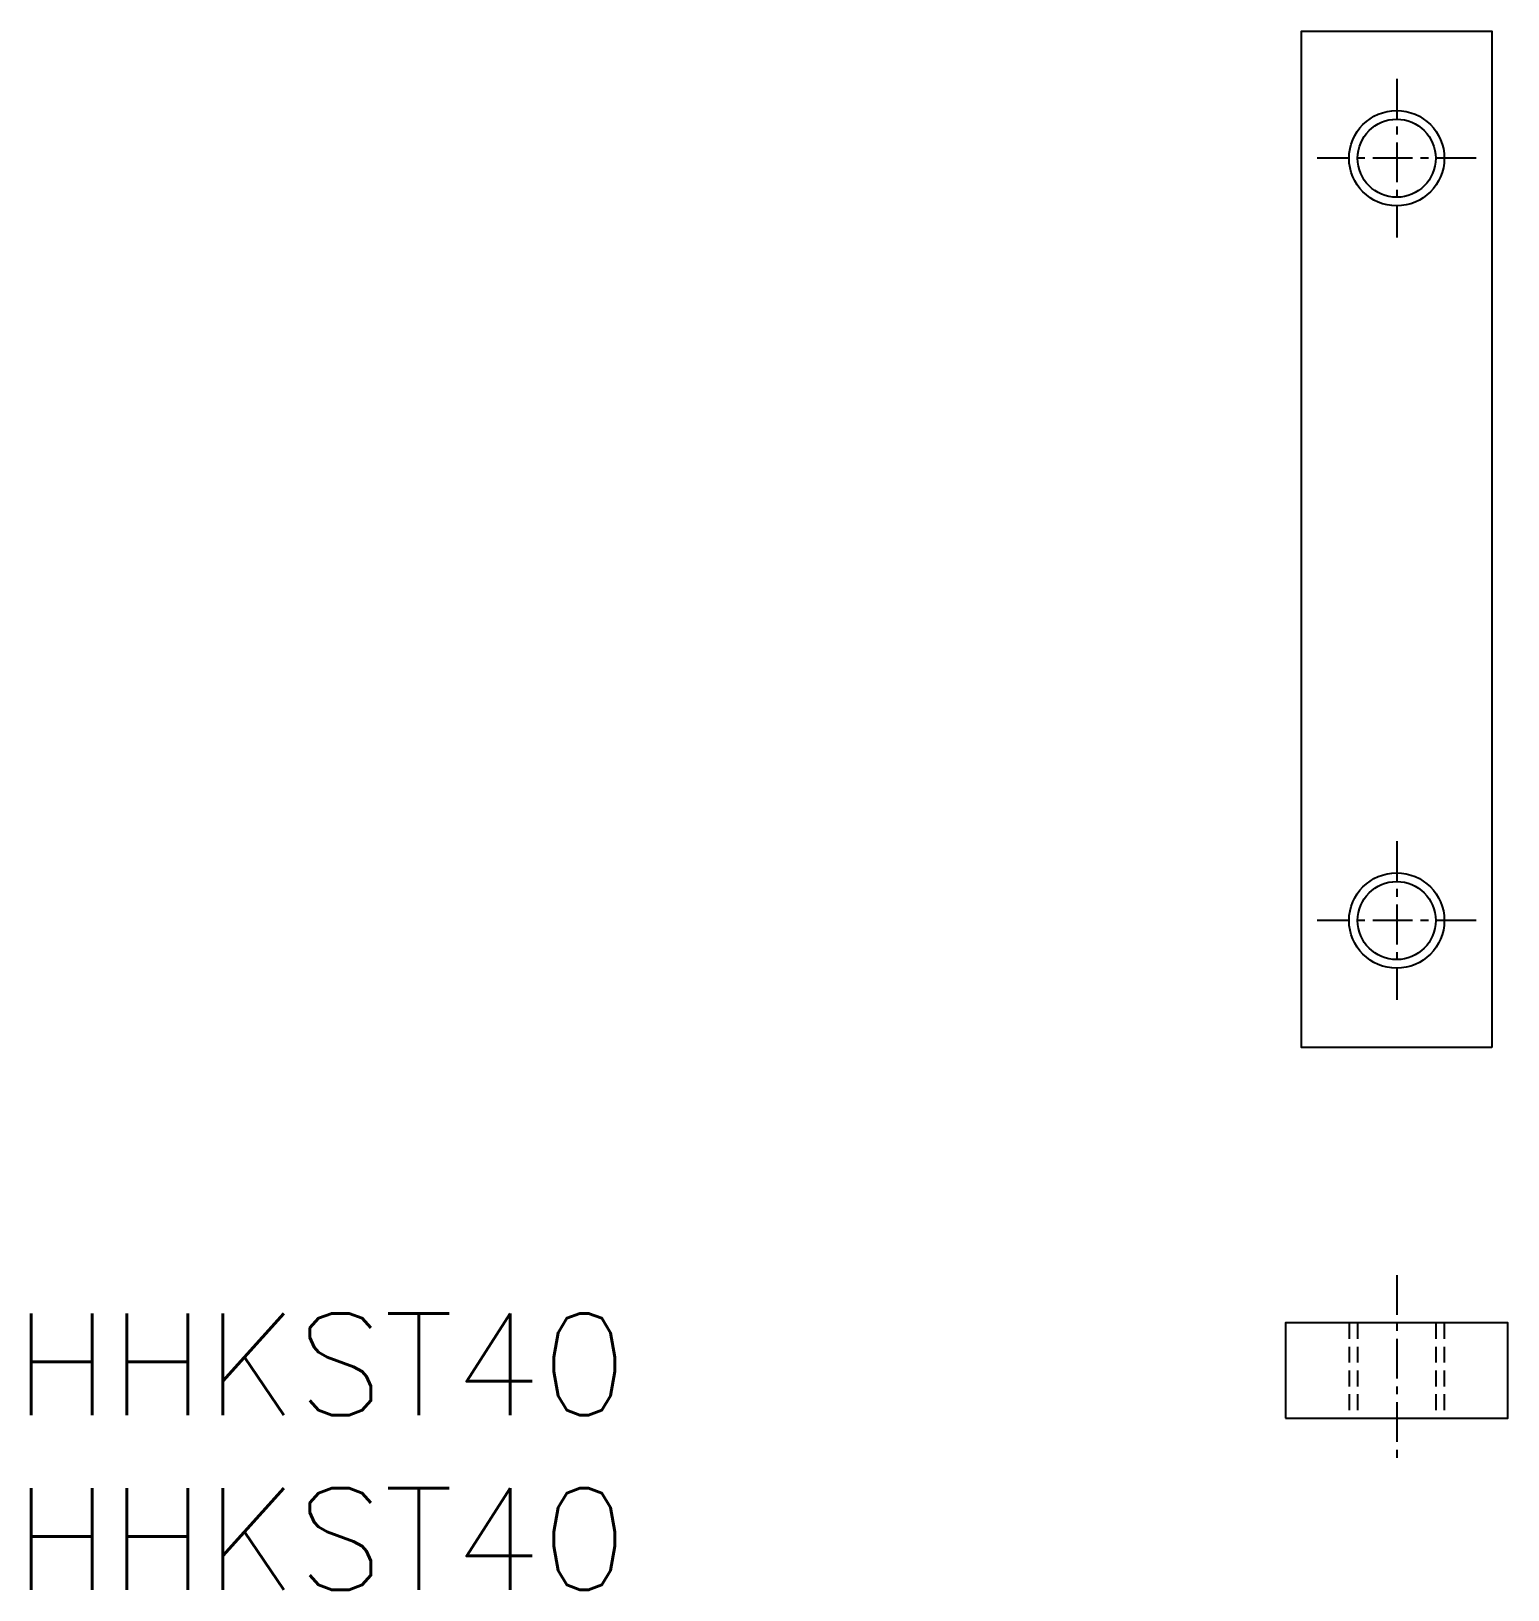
# Model space of a CAD drawing. Extents: x -43 to 3.5, y -26.6 to 22.5.
import ezdxf

# ---------------------------------------------------------------- set-up
doc = ezdxf.new("R2010")
doc.units = 0
doc.linetypes.add('CENTER', pattern=[2, 1.25, -0.25, 0.25, -0.25])
doc.linetypes.add('DASHED', pattern=[0.75, 0.5, -0.25])
doc.layers.get('0').update_dxf_attribs({"linetype": 'CONTINUOUS'})
doc.layers.add('CENTER', color=1, linetype='CENTER')
doc.styles.get("Standard").update_dxf_attribs({"font": 'txt.shx', "bigfont": 'bigfont.shx'})

msp = doc.modelspace()

# ---------------------------------------------------------------- linework, layer by layer
at = {"color": 3, "linetype": 'DASHED'}
for p, q in [((-1.5, -18.167), (-1.5, -21.167)), ((-1.229, -18.167), (-1.229, -21.167)), ((1.229, -18.167), (1.229, -21.167)), ((1.5, -18.167), (1.5, -21.167))]:
    msp.add_line(p, q, dxfattribs=at)
at = {"color": 7, "linetype": 'CONTINUOUS'}
for points in [[(3, -9.5), (-3, -9.5), (-3, 22.5), (3, 22.5)], [(-3.5, -21.167), (3.5, -21.167), (3.5, -18.167), (-3.5, -18.167)]]:
    msp.add_lwpolyline(points, close=True, dxfattribs=at)
at = {"color": 3, "linetype": 'CONTINUOUS'}
for centre in [(0, 18.5), (0, -5.5)]:
    msp.add_circle(centre, 1.5, dxfattribs=at)
at = {"color": 7, "linetype": 'CONTINUOUS'}
for centre in [(0, 18.5), (0, -5.5)]:
    msp.add_circle(centre, 1.229, dxfattribs=at)
at = {"layer": 'CENTER', "color": 1, "linetype": 'CENTER'}
for p, q in [((0, 21), (0, 16)), ((2.5, 18.5), (-2.5, 18.5)), ((0, -3), (0, -8)), ((2.5, -5.5), (-2.5, -5.5)), ((0, -16.667), (0, -22.667))]:
    msp.add_line(p, q, dxfattribs=at)

# ---------------------------------------------------------------- texts
at = {"color": 7, "linetype": 'CONTINUOUS'}
for p in [(-43.546, -21.071), (-43.546, -26.573)]:
    msp.add_text('HHKST40', height=3.2, dxfattribs=at).set_placement(p)

doc.saveas('drawing.dxf')
